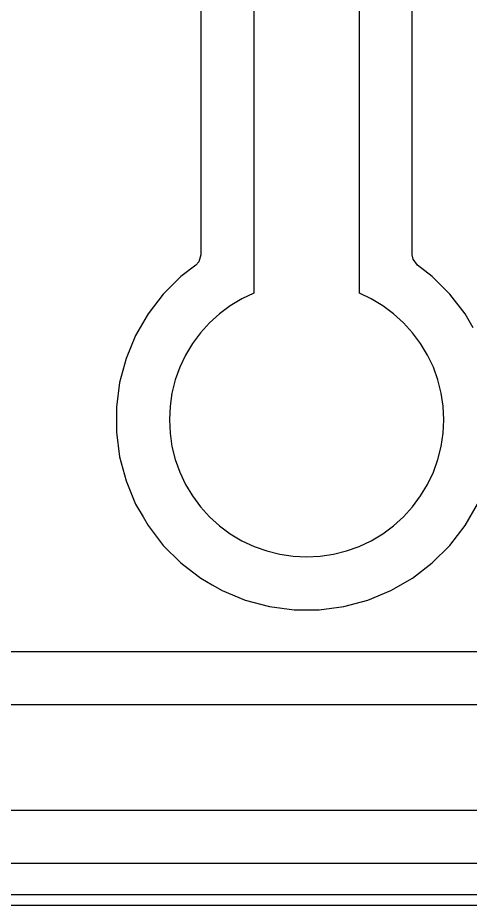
# Model space of a CAD drawing. Header units: metres. Extents: x 85.4 to 154.6, y -104.6 to -40.4.
# Drawn here: x 120.73 to 125.02, y -104.6 to -96.19 of the extents above; entities that cross this region are included whole.
import ezdxf

# ---------------------------------------------------------------- set-up
doc = ezdxf.new("R2010")
doc.units = ezdxf.units.M

msp = doc.modelspace()

# ---------------------------------------------------------------- linework, layer by layer
for points in [[(85.501, -40.6246), (85.501, -104.3754), (85.5122, -104.4268), (85.5577, -104.4794), (85.6246, -104.499), (154.3754, -104.499), (154.4268, -104.4878), (154.4794, -104.4423), (154.499, -104.3754), (154.499, -40.6246), (154.4878, -40.5732), (154.4423, -40.5206), (154.3754, -40.501), (85.6246, -40.501), (85.5732, -40.5122), (85.5206, -40.5577), (85.501, -40.6246)], [(122.9652, -89.8722), (122.9652, -98.8003), (122.9652, -98.8003), (122.9652, -98.8003), (122.9652, -98.8003), (122.9652, -98.8003), (122.9652, -98.8003), (122.9652, -98.8003), (122.9652, -98.8003), (122.9652, -98.8003), (122.9652, -98.8003), (122.9652, -98.8003), (122.9652, -98.8003), (122.9652, -98.8004), (122.9652, -98.8004), (122.9652, -98.8004), (122.9652, -98.8004), (122.9652, -98.8004), (122.9652, -98.8004), (122.9652, -98.8004), (122.9652, -98.8004), (122.9652, -98.8004), (122.9652, -98.8004), (122.9652, -98.8004), (122.9652, -98.8004), (122.9652, -98.8004), (122.9652, -98.8004), (122.9652, -98.8005), (122.9652, -98.8005), (122.9652, -98.8005), (122.9652, -98.8005), (122.9652, -98.8005), (122.9652, -98.8005), (122.9652, -98.8005), (122.9652, -98.8005), (122.9652, -98.8005), (122.9652, -98.8005), (122.9652, -98.8005), (122.9652, -98.8005), (122.9652, -98.8005), (122.9652, -98.8005), (122.9652, -98.8005), (122.9652, -98.8006), (122.9651, -98.8006), (122.9651, -98.8006), (122.9651, -98.8006), (122.9651, -98.8006), (122.9651, -98.8006), (122.9651, -98.8006), (122.9651, -98.8006), (122.9651, -98.8006), (122.9651, -98.8006), (122.9651, -98.8006), (122.9651, -98.8006), (122.9651, -98.8006), (122.9651, -98.8006), (122.9651, -98.8006), (122.9651, -98.8006), (122.9651, -98.8007), (122.9651, -98.8007), (122.9651, -98.8007), (122.965, -98.8007), (122.965, -98.8007), (122.965, -98.8007), (122.965, -98.8007), (122.965, -98.8007), (122.965, -98.8007), (122.965, -98.8007), (122.965, -98.8007), (122.965, -98.8007), (122.965, -98.8007), (122.965, -98.8007), (122.965, -98.8007), (122.965, -98.8007), (122.965, -98.8007), (122.8524, -98.8539), (122.743, -98.9195), (122.6406, -98.9955), (122.5461, -99.0811), (122.4605, -99.1756), (122.3845, -99.278), (122.3189, -99.3874), (122.2644, -99.5027), (122.2215, -99.6228), (122.1905, -99.7465), (122.1718, -99.8726), (122.1655, -100), (122.1718, -100.1274), (122.1905, -100.2535), (122.2215, -100.3772), (122.2644, -100.4973), (122.3189, -100.6126), (122.3845, -100.722), (122.4605, -100.8244), (122.5461, -100.9189), (122.6406, -101.0045), (122.743, -101.0805), (122.8524, -101.1461), (122.9677, -101.2006), (123.0878, -101.2435), (123.2115, -101.2745), (123.3376, -101.2932), (123.465, -101.2995), (123.5924, -101.2932), (123.7185, -101.2745), (123.8422, -101.2435), (123.9623, -101.2006), (124.0776, -101.1461), (124.187, -101.0805), (124.2894, -101.0045), (124.3839, -100.9189), (124.4695, -100.8244), (124.5455, -100.722), (124.6111, -100.6126), (124.6656, -100.4973), (124.7085, -100.3772), (124.7395, -100.2535), (124.7582, -100.1274), (124.7645, -100), (124.7582, -99.8726), (124.7395, -99.7465), (124.7085, -99.6228), (124.6656, -99.5027), (124.6111, -99.3874), (124.5455, -99.278), (124.4695, -99.1756), (124.3839, -99.0811), (124.2894, -98.9955), (124.187, -98.9195), (124.0776, -98.8539), (123.965, -98.8007), (123.965, -98.8007), (123.965, -98.8007), (123.965, -98.8007), (123.965, -98.8007), (123.965, -98.8007), (123.965, -98.8007), (123.965, -98.8007), (123.965, -98.8007), (123.965, -98.8007), (123.965, -98.8007), (123.965, -98.8007), (123.965, -98.8007), (123.965, -98.8007), (123.9649, -98.8007), (123.9649, -98.8007), (123.9649, -98.8007), (123.9649, -98.8006), (123.9649, -98.8006), (123.9649, -98.8006), (123.9649, -98.8006), (123.9649, -98.8006), (123.9649, -98.8006), (123.9649, -98.8006), (123.9649, -98.8006), (123.9649, -98.8006), (123.9649, -98.8006), (123.9649, -98.8006), (123.9649, -98.8006), (123.9649, -98.8006), (123.9649, -98.8006), (123.9649, -98.8006), (123.9648, -98.8006), (123.9648, -98.8005), (123.9648, -98.8005), (123.9648, -98.8005), (123.9648, -98.8005), (123.9648, -98.8005), (123.9648, -98.8005), (123.9648, -98.8005), (123.9648, -98.8005), (123.9648, -98.8005), (123.9648, -98.8005), (123.9648, -98.8005), (123.9648, -98.8005), (123.9648, -98.8005), (123.9648, -98.8005), (123.9648, -98.8005), (123.9648, -98.8004), (123.9648, -98.8004), (123.9648, -98.8004), (123.9648, -98.8004), (123.9648, -98.8004), (123.9648, -98.8004), (123.9648, -98.8004), (123.9648, -98.8004), (123.9648, -98.8004), (123.9648, -98.8004), (123.9648, -98.8004), (123.9648, -98.8004), (123.9648, -98.8004), (123.9648, -98.8004), (123.9648, -98.8003), (123.9648, -98.8003), (123.9648, -98.8003), (123.9648, -98.8003), (123.9648, -98.8003), (123.9648, -98.8003), (123.9648, -98.8003), (123.9648, -98.8003), (123.9648, -98.8003), (123.9648, -98.8003), (123.9648, -98.8003), (123.9648, -98.8003), (123.9648, -89.665)], [(122.464, -90.1308), (122.464, -98.437), (122.4444, -98.5039), (122.4156, -98.5351), (122.275, -98.643), (122.275, -98.643), (122.275, -98.643), (122.275, -98.643), (122.275, -98.643), (122.275, -98.643), (122.275, -98.643), (122.275, -98.643), (122.275, -98.643), (122.275, -98.643), (122.275, -98.643), (122.275, -98.643), (122.275, -98.643), (122.2749, -98.6431), (122.2749, -98.6431), (122.2749, -98.6431), (122.1081, -98.8099), (122.1081, -98.8099), (122.1081, -98.8099), (122.108, -98.81), (122.108, -98.81), (122.108, -98.81), (122.108, -98.81), (122.108, -98.81), (122.108, -98.81), (122.108, -98.81), (122.108, -98.81), (122.108, -98.81), (122.108, -98.81), (122.108, -98.81), (122.108, -98.81), (122.108, -98.81), (121.9643, -98.9972), (121.9643, -98.9972), (121.9643, -98.9972), (121.9643, -98.9972), (121.9643, -98.9972), (121.9643, -98.9972), (121.9643, -98.9972), (121.9643, -98.9972), (121.9643, -98.9973), (121.9643, -98.9973), (121.9643, -98.9973), (121.9643, -98.9973), (121.9643, -98.9973), (121.9643, -98.9973), (121.9643, -98.9973), (121.9643, -98.9973), (121.9643, -98.9973), (121.9643, -98.9973), (121.9643, -98.9973), (121.9643, -98.9973), (121.9566, -99.0107), (121.8463, -99.2017), (121.8463, -99.2017), (121.8463, -99.2017), (121.8463, -99.2017), (121.8463, -99.2017), (121.8463, -99.2017), (121.8463, -99.2017), (121.8463, -99.2017), (121.8463, -99.2017), (121.8463, -99.2018), (121.8463, -99.2018), (121.8463, -99.2018), (121.8463, -99.2018), (121.8463, -99.2018), (121.8463, -99.2018), (121.7559, -99.4198), (121.7559, -99.4198), (121.7559, -99.4198), (121.7559, -99.4198), (121.7559, -99.4198), (121.7559, -99.4199), (121.7559, -99.4199), (121.7559, -99.4199), (121.6948, -99.6479), (121.6948, -99.6479), (121.6948, -99.6479), (121.6948, -99.6479), (121.6948, -99.6479), (121.6948, -99.6479), (121.6948, -99.6479), (121.6948, -99.6479), (121.664, -99.8819), (121.664, -99.8819), (121.664, -99.8819), (121.664, -99.8819), (121.664, -99.8819), (121.664, -99.8819), (121.664, -99.8819), (121.664, -99.8819), (121.664, -99.882), (121.664, -99.882), (121.664, -99.882), (121.664, -99.882), (121.664, -99.882), (121.664, -99.882), (121.664, -99.882), (121.664, -99.882), (121.664, -100.118), (121.664, -100.118), (121.664, -100.118), (121.664, -100.118), (121.664, -100.118), (121.664, -100.118), (121.664, -100.118), (121.664, -100.118), (121.664, -100.1181), (121.664, -100.1181), (121.664, -100.1181), (121.664, -100.1181), (121.664, -100.1181), (121.664, -100.1181), (121.664, -100.1181), (121.664, -100.1181), (121.6948, -100.3521), (121.6948, -100.3521), (121.6948, -100.3521), (121.6948, -100.3521), (121.6948, -100.3521), (121.6948, -100.3521), (121.6948, -100.3521), (121.6948, -100.3521), (121.7559, -100.5801), (121.7559, -100.5801), (121.7559, -100.5801), (121.7559, -100.5802), (121.7559, -100.5802), (121.7559, -100.5802), (121.7559, -100.5802), (121.7559, -100.5802), (121.8463, -100.7982), (121.8463, -100.7982), (121.8463, -100.7982), (121.8463, -100.7982), (121.8463, -100.7982), (121.8463, -100.7982), (121.8463, -100.7983), (121.8463, -100.7983), (121.8463, -100.7983), (121.8463, -100.7983), (121.8463, -100.7983), (121.8463, -100.7983), (121.8463, -100.7983), (121.8463, -100.7983), (121.8463, -100.7983), (121.9172, -100.9212), (121.9643, -101.0027), (121.9643, -101.0027), (121.9643, -101.0027), (121.9643, -101.0027), (121.9643, -101.0027), (121.9643, -101.0027), (121.9643, -101.0027), (121.9643, -101.0027), (121.9643, -101.0027), (121.9643, -101.0027), (121.9643, -101.0027), (121.9643, -101.0028), (121.9643, -101.0028), (121.9643, -101.0028), (121.9643, -101.0028), (122.108, -101.19), (122.108, -101.19), (122.108, -101.19), (122.108, -101.19), (122.108, -101.19), (122.108, -101.19), (122.108, -101.19), (122.108, -101.19), (122.108, -101.19), (122.108, -101.19), (122.108, -101.19), (122.108, -101.19), (122.108, -101.19), (122.1081, -101.1901), (122.1081, -101.1901), (122.1081, -101.1901), (122.2749, -101.3569), (122.2749, -101.3569), (122.2749, -101.3569), (122.275, -101.357), (122.275, -101.357), (122.275, -101.357), (122.275, -101.357), (122.275, -101.357), (122.275, -101.357), (122.275, -101.357), (122.275, -101.357), (122.275, -101.357), (122.275, -101.357), (122.275, -101.357), (122.275, -101.357), (122.275, -101.357), (122.385, -101.4414), (122.4622, -101.5007), (122.4623, -101.5007), (122.4623, -101.5007), (122.4623, -101.5007), (122.4623, -101.5007), (122.4623, -101.5007), (122.4623, -101.5007), (122.4623, -101.5007), (122.5708, -101.5634), (122.6667, -101.6187), (122.6667, -101.6187), (122.6667, -101.6187), (122.6667, -101.6187), (122.6667, -101.6187), (122.6667, -101.6187), (122.6667, -101.6187), (122.6667, -101.6187), (122.6667, -101.6187), (122.6667, -101.6187), (122.6668, -101.6187), (122.8848, -101.7091), (122.8848, -101.7091), (122.8848, -101.7091), (122.8848, -101.7091), (122.8848, -101.7091), (122.8849, -101.7091), (122.8849, -101.7091), (122.8849, -101.7091), (123.1129, -101.7702), (123.1129, -101.7702), (123.1129, -101.7702), (123.1129, -101.7702), (123.1129, -101.7702), (123.1129, -101.7702), (123.1129, -101.7702), (123.1129, -101.7702), (123.3469, -101.801), (123.3469, -101.801), (123.3469, -101.801), (123.347, -101.801), (123.347, -101.801), (123.347, -101.801), (123.347, -101.801), (123.347, -101.801), (123.583, -101.801), (123.583, -101.801), (123.583, -101.801), (123.583, -101.801), (123.583, -101.801), (123.5831, -101.801), (123.5831, -101.801), (123.5831, -101.801), (123.8171, -101.7702), (123.8171, -101.7702), (123.8171, -101.7702), (123.8171, -101.7702), (123.8171, -101.7702), (123.8171, -101.7702), (123.8171, -101.7702), (123.8171, -101.7702), (124.0451, -101.7091), (124.0451, -101.7091), (124.0451, -101.7091), (124.0452, -101.7091), (124.0452, -101.7091), (124.0452, -101.7091), (124.0452, -101.7091), (124.0452, -101.7091), (124.2632, -101.6187), (124.2633, -101.6187), (124.2633, -101.6187), (124.2633, -101.6187), (124.2633, -101.6187), (124.2633, -101.6187), (124.2633, -101.6187), (124.2633, -101.6187), (124.4677, -101.5007), (124.4677, -101.5007), (124.4677, -101.5007), (124.4677, -101.5007), (124.4677, -101.5007), (124.4677, -101.5007), (124.4677, -101.5007), (124.4678, -101.5007), (124.655, -101.357), (124.655, -101.357), (124.655, -101.357), (124.655, -101.357), (124.655, -101.357), (124.655, -101.357), (124.655, -101.357), (124.6551, -101.3569), (124.8219, -101.1901), (124.822, -101.19), (124.822, -101.19), (124.822, -101.19), (124.822, -101.19), (124.822, -101.19), (124.822, -101.19), (124.822, -101.19), (124.9657, -101.0028), (124.9657, -101.0027), (124.9657, -101.0027), (124.9657, -101.0027), (124.9657, -101.0027), (124.9657, -101.0027), (124.9657, -101.0027), (124.9657, -101.0027), (125.0837, -100.7983)], [(125.0416, -99.1287), (124.9657, -98.9973), (124.9657, -98.9973), (124.9657, -98.9973), (124.9657, -98.9973), (124.9657, -98.9973), (124.9657, -98.9973), (124.9657, -98.9973), (124.9657, -98.9972), (124.822, -98.81), (124.822, -98.81), (124.822, -98.81), (124.822, -98.81), (124.822, -98.81), (124.822, -98.81), (124.822, -98.81), (124.822, -98.81), (124.822, -98.81), (124.822, -98.81), (124.822, -98.81), (124.822, -98.81), (124.8219, -98.8099), (124.8219, -98.8099), (124.8219, -98.8099), (124.6551, -98.6431), (124.6551, -98.6431), (124.6551, -98.6431), (124.655, -98.643), (124.655, -98.643), (124.655, -98.643), (124.655, -98.643), (124.655, -98.643), (124.655, -98.643), (124.655, -98.643), (124.655, -98.643), (124.655, -98.643), (124.655, -98.643), (124.655, -98.643), (124.655, -98.643), (124.655, -98.643), (124.5144, -98.5351), (124.4733, -98.4788), (124.466, -98.437), (124.466, -90.0799)], [(112.8052, -101.1997), (112.8052, -101.1997), (112.8052, -102.205), (112.8077, -102.254), (112.8149, -102.3025), (112.8268, -102.3501), (112.8433, -102.3962), (112.8643, -102.4406), (112.8895, -102.4826), (112.9187, -102.522), (112.9516, -102.5584), (113.9466, -103.5534), (113.983, -103.5863), (114.0224, -103.6155), (114.0644, -103.6407), (114.1088, -103.6617), (114.1549, -103.6782), (114.2025, -103.6901), (114.251, -103.6973), (114.3, -103.6998), (134.5, -103.6998)], [(133.8754, -102.199), (114.7659, -102.199)], [(134.2928, -102.7002), (114.5072, -102.7002)], [(114.2015, -104.201), (134.5985, -104.201)], [(85.4005, -104.6), (154.5995, -104.6)]]:
    msp.add_lwpolyline(points)

doc.saveas('drawing.dxf')
